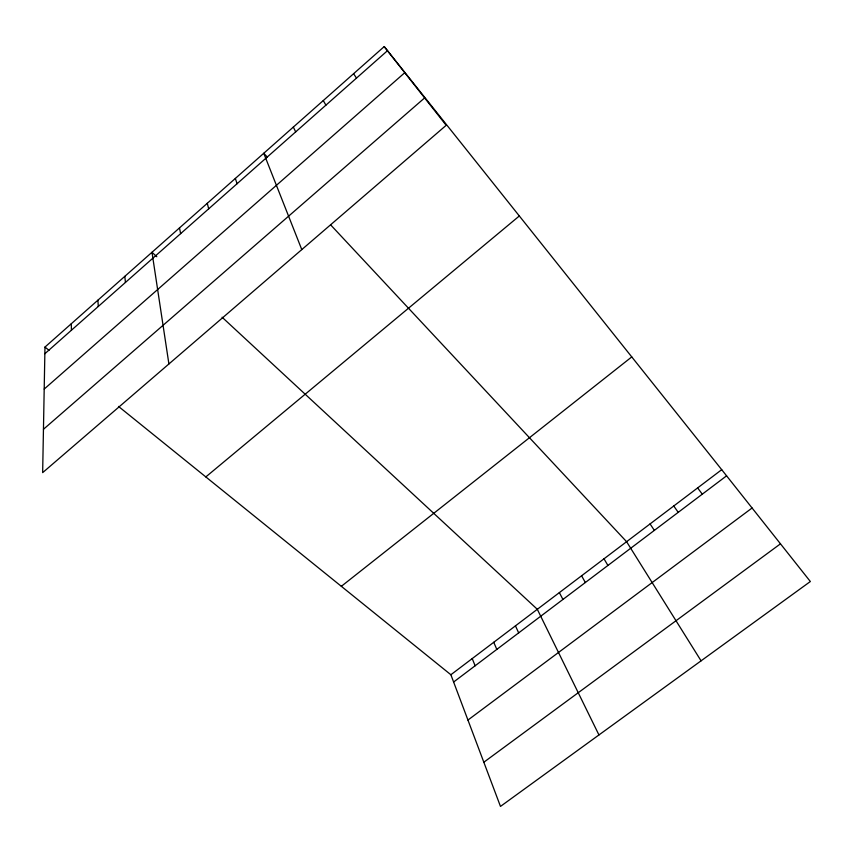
<?xml version="1.0" encoding="UTF-8"?>
<svg xmlns="http://www.w3.org/2000/svg" width="853" height="853" viewBox="0 0 853 853"><rect width="100%" height="100%" fill="white"/><g stroke="black" fill="none" stroke-linecap="round" stroke-linejoin="round"><path stroke-width="1.28" d="M44.974 347.064L42.65 472.647L446.183 125.306L384.213 46.584L44.974 347.064L49.005 350.316M44.846 353.728L387.465 50.711M44.196 389.075L404.77 72.697M43.45 429.294L424.623 97.914M205.818 476.923L519.328 215.969M341.339 586.32L631.764 356.917M450.874 674.744L721.713 469.683L810.35 581.522L500.476 806.416L450.874 674.744L118.503 406.423M453.615 682.027L726.585 475.825M467.945 720.06L752.079 508.004M483.832 762.23L780.474 543.83M156.803 256.721L151.994 252.275L168.905 363.975M222.1 317.231L537.315 609.298L598.945 734.955M267.394 157.176L263.758 153.273L301.781 249.598M330.975 225.235L626.592 541.698L701.07 660.83M384.213 46.584L721.713 469.683M697.626 487.916L702.296 494.164M673.753 506L678.231 512.354M353.568 73.721L356.501 78.092M650.071 523.923L654.358 530.385M603.999 558.811L607.922 565.464M323.287 100.547L325.899 105.164M581.597 575.775L585.339 582.524M559.365 592.6L562.937 599.446M293.357 127.065L295.66 131.906M515.447 625.857L518.677 632.883M493.748 642.288L496.809 649.4M472.221 658.58L475.132 665.777M235.353 178.437L237.07 183.726M207.268 203.313L208.697 208.814M179.482 227.932L180.644 233.637M124.805 276.351L125.444 282.46M97.914 300.181L98.287 306.472M71.3 323.745L71.428 330.228"/></g></svg>
